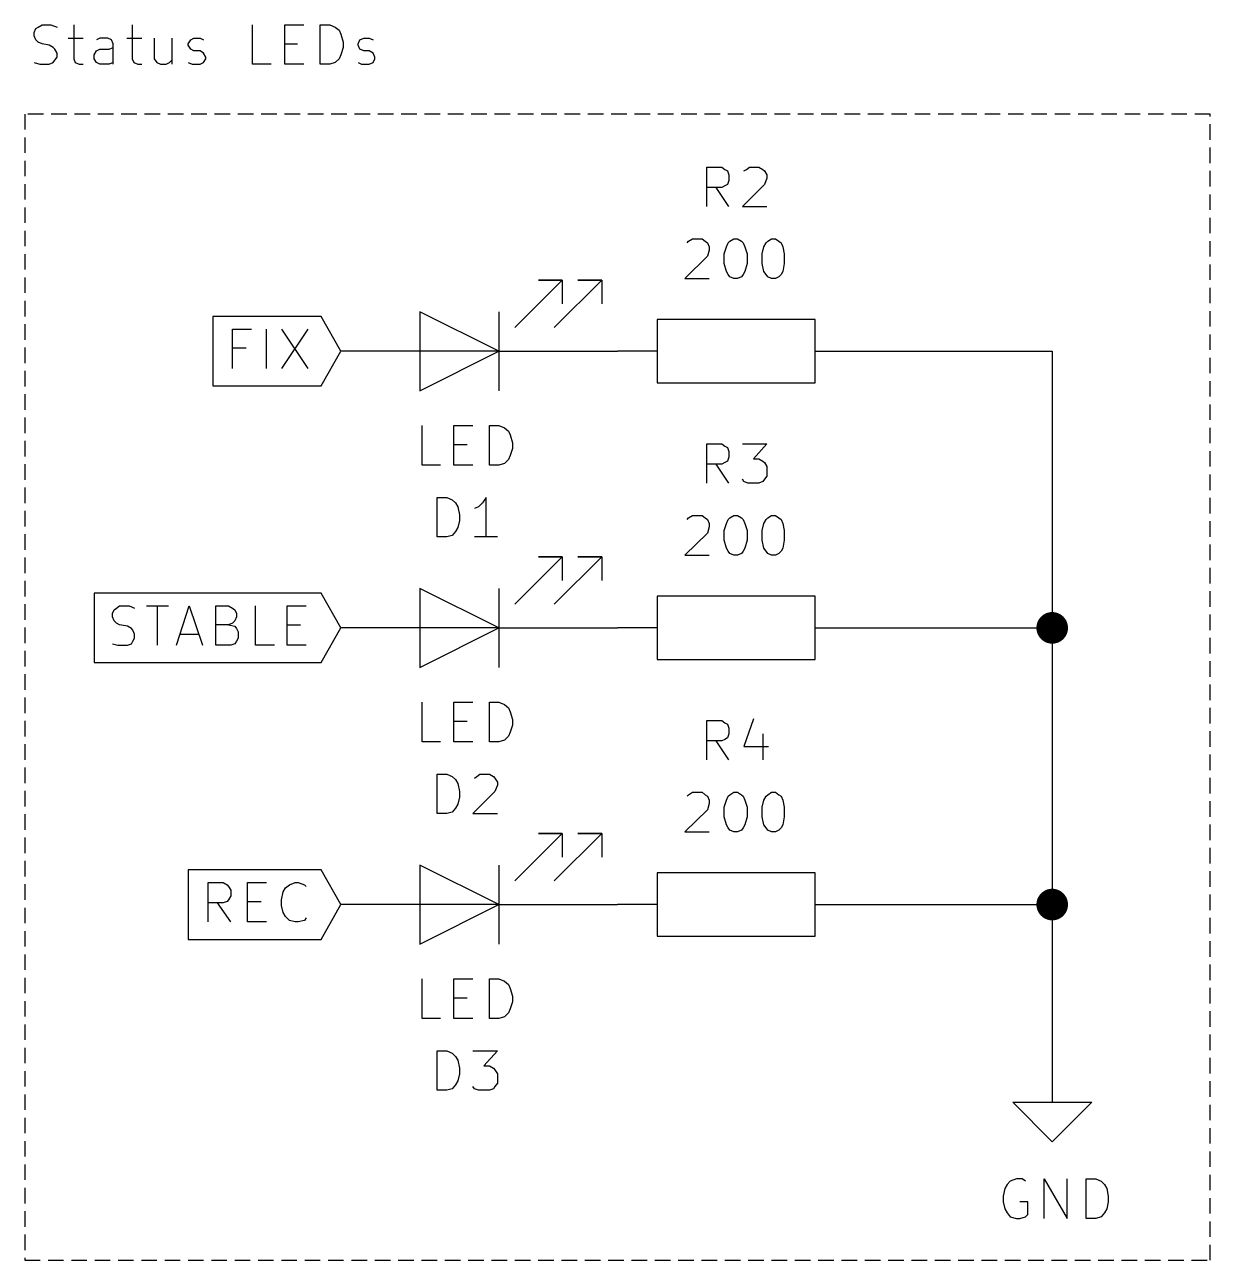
# Model space of a CAD drawing. Extents: x 10 to 287, y -200 to -10.
# Drawn here: x 55.88 to 93.98, y -95.25 to -55.55 of the extents above; entities that cross this region are included whole.
import ezdxf

# ---------------------------------------------------------------- set-up
doc = ezdxf.new("R2010")
doc.units = 0
doc.header["$MEASUREMENT"] = 0
doc.linetypes.add('DASHED', pattern=[0.75, 0.5, -0.25])
for name, color, linetype in [('BLUE3', 171, 'CONTINUOUS'), ('CYAN2', 4, 'CONTINUOUS'), ('GREEN2', 3, 'CONTINUOUS'), ('RED2', 1, 'CONTINUOUS')]:
    doc.layers.add(name, color=color, linetype=linetype)

msp = doc.modelspace()

# ---------------------------------------------------------------- linework, layer by layer
at = {"layer": 'BLUE3', "linetype": 'CONTINUOUS'}
for p, q in [((56.3118, -55.626), (56.4388, -55.5498)), ((56.4388, -55.5498), (56.7182, -55.5498)), ((56.7182, -55.5498), (56.9214, -55.626)), ((57.4548, -55.5498), (57.4548, -56.642)), ((59.3344, -55.5498), (59.3344, -56.642)), ((63.1952, -56.8198), (63.1952, -55.5498)), ((64.2366, -56.8198), (64.2366, -55.5498)), ((64.2366, -55.5498), (64.8462, -55.5498)), ((65.3796, -56.8198), (65.3796, -55.5498)), ((65.3796, -55.5498), (65.6844, -55.5498)), ((65.6844, -55.5498), (65.8622, -55.626)), ((56.1848, -55.8038), (56.2356, -55.6768)), ((56.1848, -55.9054), (56.1848, -55.8038)), ((56.2356, -56.0324), (56.1848, -55.9054)), ((56.2356, -55.6768), (56.3118, -55.626)), ((65.8622, -55.626), (65.9892, -55.7276)), ((65.9892, -55.7276), (66.04, -55.8546)), ((66.04, -55.8546), (66.1162, -56.1086)), ((56.3118, -56.1086), (56.2356, -56.0324)), ((56.4388, -56.1594), (56.3118, -56.1086)), ((56.6674, -56.2102), (56.4388, -56.1594)), ((56.7944, -56.2864), (56.6674, -56.2102)), ((56.8452, -56.3372), (56.7944, -56.2864)), ((56.9214, -56.4642), (56.8452, -56.3372)), ((57.277, -55.9816), (57.7596, -55.9816)), ((58.293, -55.9816), (58.1914, -56.0324)), ((58.1914, -56.388), (58.293, -56.3372)), ((58.547, -55.9816), (58.293, -55.9816)), ((58.293, -56.3372), (58.5978, -56.3372)), ((58.674, -56.0324), (58.547, -55.9816)), ((58.5978, -56.3372), (58.7248, -56.2864)), ((58.7248, -56.1594), (58.674, -56.0324)), ((58.7248, -56.8198), (58.7248, -56.1594)), ((59.1566, -55.9816), (59.6392, -55.9816)), ((60.0456, -55.9816), (60.0456, -56.642)), ((60.6044, -55.9816), (60.6044, -56.8198)), ((61.1378, -56.1594), (61.214, -56.0324)), ((61.1378, -56.2102), (61.1378, -56.1594)), ((61.214, -56.3372), (61.1378, -56.2102)), ((61.214, -56.0324), (61.3156, -55.9816)), ((61.3156, -56.388), (61.214, -56.3372)), ((61.3156, -55.9816), (61.5188, -55.9816)), ((61.5188, -55.9816), (61.6204, -56.0324)), ((64.2366, -56.1594), (64.643, -56.1594)), ((66.1162, -56.2864), (66.04, -56.515)), ((66.1162, -56.1086), (66.1162, -56.2864)), ((66.5988, -56.1594), (66.6496, -56.0324)), ((66.5988, -56.2102), (66.5988, -56.1594)), ((66.6496, -56.3372), (66.5988, -56.2102)), ((66.6496, -56.0324), (66.7766, -55.9816)), ((66.7766, -56.388), (66.6496, -56.3372)), ((66.7766, -55.9816), (66.9544, -55.9816)), ((66.9544, -55.9816), (67.0814, -56.0324)), ((56.1848, -56.769), (56.3626, -56.8198)), ((56.6674, -56.8198), (56.7944, -56.769)), ((56.7944, -56.769), (56.8452, -56.6928)), ((56.8452, -56.6928), (56.9214, -56.5912)), ((56.9214, -56.5912), (56.9214, -56.4642)), ((57.4548, -56.642), (57.5056, -56.769)), ((57.5056, -56.769), (57.6326, -56.8198)), ((58.1152, -56.515), (58.1914, -56.388)), ((58.1152, -56.642), (58.1152, -56.515)), ((58.1914, -56.769), (58.1152, -56.642)), ((58.293, -56.8198), (58.1914, -56.769)), ((58.7248, -56.769), (58.5978, -56.8198)), ((59.3344, -56.642), (59.3852, -56.769)), ((59.3852, -56.769), (59.5122, -56.8198)), ((60.0456, -56.642), (60.1218, -56.769)), ((60.1218, -56.769), (60.2488, -56.8198)), ((60.4266, -56.8198), (60.5282, -56.769)), ((60.5282, -56.769), (60.6044, -56.6928)), ((61.1378, -56.769), (61.2648, -56.8198)), ((61.5188, -56.388), (61.3156, -56.388)), ((61.6204, -56.4642), (61.5188, -56.388)), ((61.5188, -56.8198), (61.6204, -56.769)), ((61.6966, -56.5912), (61.6204, -56.4642)), ((61.6204, -56.769), (61.6966, -56.642)), ((61.6966, -56.642), (61.6966, -56.5912)), ((65.8622, -56.769), (65.6844, -56.8198)), ((65.9892, -56.642), (65.8622, -56.769)), ((66.04, -56.515), (65.9892, -56.642)), ((66.5988, -56.769), (66.7004, -56.8198)), ((66.9544, -56.388), (66.7766, -56.388)), ((67.0814, -56.4642), (66.9544, -56.388)), ((66.9544, -56.8198), (67.0814, -56.769)), ((67.1322, -56.5912), (67.0814, -56.4642)), ((67.0814, -56.769), (67.1322, -56.642)), ((67.1322, -56.642), (67.1322, -56.5912)), ((56.3626, -56.8198), (56.6674, -56.8198)), ((57.6326, -56.8198), (57.7596, -56.8198)), ((58.5978, -56.8198), (58.293, -56.8198)), ((59.5122, -56.8198), (59.6392, -56.8198)), ((60.2488, -56.8198), (60.4266, -56.8198)), ((61.2648, -56.8198), (61.5188, -56.8198)), ((63.8048, -56.8198), (63.1952, -56.8198)), ((64.8462, -56.8198), (64.2366, -56.8198)), ((65.6844, -56.8198), (65.3796, -56.8198)), ((66.7004, -56.8198), (66.9544, -56.8198))]:
    msp.add_line(p, q, dxfattribs=at)
at = {"layer": 'BLUE3', "linetype": 'DASHED'}
for p, q in [((55.88, -58.42), (55.88, -95.25)), ((93.98, -58.42), (55.88, -58.42)), ((93.98, -95.25), (93.98, -58.42)), ((55.88, -95.25), (93.98, -95.25))]:
    msp.add_line(p, q, dxfattribs=at)
at = {"layer": 'CYAN2', "linetype": 'CONTINUOUS'}
for p, q in [((77.8002, -61.3918), (77.8002, -60.1218)), ((77.8002, -60.1218), (78.2828, -60.1218)), ((78.2828, -60.1218), (78.3844, -60.198)), ((78.3844, -60.198), (78.4606, -60.2488)), ((78.4606, -60.2488), (78.5114, -60.3758)), ((78.994, -60.2488), (79.0702, -60.198)), ((79.0702, -60.198), (79.1718, -60.1218)), ((79.1718, -60.1218), (79.4766, -60.1218)), ((79.4766, -60.1218), (79.6036, -60.198)), ((79.6036, -60.198), (79.6544, -60.2488)), ((79.6544, -60.2488), (79.7306, -60.3758)), ((78.3844, -60.7314), (78.2828, -60.7822)), ((78.4606, -60.6806), (78.3844, -60.7314)), ((78.5114, -60.5536), (78.4606, -60.6806)), ((78.5114, -60.3758), (78.5114, -60.5536)), ((79.6544, -60.6806), (78.9432, -61.3918)), ((79.7306, -60.4774), (79.6544, -60.6806)), ((79.7306, -60.3758), (79.7306, -60.4774)), ((78.2828, -60.7822), (77.8002, -60.7822)), ((78.5114, -61.3918), (78.105, -60.7822)), ((78.9432, -61.3918), (79.7306, -61.3918)), ((77.1652, -62.5602), (77.216, -62.5094)), ((77.216, -62.5094), (77.343, -62.4332)), ((77.343, -62.4332), (77.6478, -62.4332)), ((77.6478, -62.4332), (77.7494, -62.5094)), ((77.7494, -62.5094), (77.8256, -62.5602)), ((77.8256, -62.5602), (77.8764, -62.6872)), ((77.8764, -62.6872), (77.8764, -62.7888)), ((78.359, -62.9158), (78.4352, -62.6872)), ((78.4352, -62.6872), (78.486, -62.5602)), ((78.486, -62.5602), (78.5368, -62.5094)), ((78.5368, -62.5094), (78.6638, -62.4332)), ((78.6638, -62.4332), (78.7908, -62.4332)), ((78.7908, -62.4332), (78.9178, -62.5094)), ((78.9178, -62.5094), (78.9686, -62.5602)), ((78.9686, -62.5602), (79.0194, -62.6872)), ((79.0194, -62.6872), (79.0956, -62.9158)), ((79.5782, -62.9158), (79.629, -62.6872)), ((79.629, -62.6872), (79.7052, -62.5602)), ((79.7052, -62.5602), (79.756, -62.5094)), ((79.756, -62.5094), (79.883, -62.4332)), ((79.883, -62.4332), (80.01, -62.4332)), ((80.01, -62.4332), (80.1116, -62.5094)), ((80.1116, -62.5094), (80.1878, -62.5602)), ((80.1878, -62.5602), (80.2386, -62.6872)), ((80.2386, -62.6872), (80.2894, -62.9158)), ((77.8256, -62.992), (77.089, -63.7032)), ((77.8764, -62.7888), (77.8256, -62.992)), ((78.359, -63.2206), (78.359, -62.9158)), ((79.0956, -62.9158), (79.0956, -63.2206)), ((79.5782, -63.2206), (79.5782, -62.9158)), ((80.2894, -62.9158), (80.2894, -63.2206)), ((78.4352, -63.4746), (78.359, -63.2206)), ((78.486, -63.5762), (78.4352, -63.4746)), ((79.0194, -63.4746), (78.9686, -63.5762)), ((79.0956, -63.2206), (79.0194, -63.4746)), ((79.629, -63.4746), (79.5782, -63.2206)), ((79.7052, -63.5762), (79.629, -63.4746)), ((80.2386, -63.4746), (80.1878, -63.5762)), ((80.2894, -63.2206), (80.2386, -63.4746)), ((77.089, -63.7032), (77.8764, -63.7032)), ((78.5368, -63.6524), (78.486, -63.5762)), ((78.6638, -63.7032), (78.5368, -63.6524)), ((78.7908, -63.7032), (78.6638, -63.7032)), ((78.9178, -63.6524), (78.7908, -63.7032)), ((78.9686, -63.5762), (78.9178, -63.6524)), ((79.756, -63.6524), (79.7052, -63.5762)), ((79.883, -63.7032), (79.756, -63.6524)), ((80.01, -63.7032), (79.883, -63.7032)), ((80.1116, -63.6524), (80.01, -63.7032)), ((80.1878, -63.5762), (80.1116, -63.6524)), ((68.6562, -69.6976), (68.6562, -68.4276)), ((69.6722, -69.6976), (69.6722, -68.4276)), ((69.6722, -68.4276), (70.2818, -68.4276)), ((70.8152, -69.6976), (70.8152, -68.4276)), ((70.8152, -68.4276), (71.12, -68.4276)), ((71.12, -68.4276), (71.2978, -68.5038)), ((71.2978, -68.5038), (71.4248, -68.6054)), ((71.4248, -68.6054), (71.4756, -68.7324)), ((69.6722, -69.0372), (70.104, -69.0372)), ((71.4756, -68.7324), (71.5518, -68.9864)), ((71.5518, -68.9864), (71.5518, -69.1642)), ((77.8002, -70.2818), (77.8002, -69.0118)), ((77.8002, -69.0118), (78.2828, -69.0118)), ((78.2828, -69.0118), (78.3844, -69.088)), ((78.9432, -69.0118), (79.7306, -69.0118)), ((79.7306, -69.0118), (79.2988, -69.4944)), ((71.4756, -69.3928), (71.4248, -69.5198)), ((71.5518, -69.1642), (71.4756, -69.3928)), ((78.3844, -69.088), (78.4606, -69.1388)), ((78.4606, -69.1388), (78.5114, -69.2658)), ((78.5114, -69.4436), (78.4606, -69.5706)), ((78.5114, -69.2658), (78.5114, -69.4436)), ((69.2404, -69.6976), (68.6562, -69.6976)), ((70.2818, -69.6976), (69.6722, -69.6976)), ((71.12, -69.6976), (70.8152, -69.6976)), ((71.2978, -69.6468), (71.12, -69.6976)), ((71.4248, -69.5198), (71.2978, -69.6468)), ((78.2828, -69.6722), (77.8002, -69.6722)), ((78.5114, -70.2818), (78.105, -69.6722)), ((78.3844, -69.6214), (78.2828, -69.6722)), ((78.4606, -69.5706), (78.3844, -69.6214)), ((79.2988, -69.4944), (79.4766, -69.4944)), ((79.4766, -69.4944), (79.6036, -69.5706)), ((79.6036, -69.5706), (79.6544, -69.6214)), ((79.6544, -69.6214), (79.7306, -69.7484)), ((79.7306, -69.7484), (79.7306, -70.0532)), ((78.994, -70.231), (78.9432, -70.1548)), ((79.121, -70.2818), (78.994, -70.231)), ((79.6036, -70.231), (79.4766, -70.2818)), ((79.6544, -70.1548), (79.6036, -70.231)), ((79.7306, -70.0532), (79.6544, -70.1548)), ((79.4766, -70.2818), (79.121, -70.2818)), ((69.1388, -72.009), (69.1388, -70.739)), ((69.1388, -70.739), (69.4436, -70.739)), ((69.4436, -70.739), (69.6214, -70.8152)), ((69.6214, -70.8152), (69.723, -70.9168)), ((69.723, -70.9168), (69.7992, -71.0438)), ((69.7992, -71.0438), (69.85, -71.2978)), ((70.4596, -71.0438), (70.3326, -71.0946)), ((70.5866, -70.9168), (70.4596, -71.0438)), ((70.7136, -70.739), (70.5866, -70.9168)), ((70.7136, -72.009), (70.7136, -70.739)), ((69.85, -71.2978), (69.85, -71.4756)), ((77.1652, -71.4502), (77.216, -71.3994)), ((77.216, -71.3994), (77.343, -71.3232)), ((77.343, -71.3232), (77.6478, -71.3232)), ((77.6478, -71.3232), (77.7494, -71.3994)), ((77.7494, -71.3994), (77.8256, -71.4502)), ((77.8256, -71.4502), (77.8764, -71.5772)), ((78.4352, -71.5772), (78.486, -71.4502)), ((78.486, -71.4502), (78.5368, -71.3994)), ((78.5368, -71.3994), (78.6638, -71.3232)), ((78.6638, -71.3232), (78.7908, -71.3232)), ((78.7908, -71.3232), (78.9178, -71.3994)), ((78.9178, -71.3994), (78.9686, -71.4502)), ((78.9686, -71.4502), (79.0194, -71.5772)), ((79.629, -71.5772), (79.7052, -71.4502)), ((79.7052, -71.4502), (79.756, -71.3994)), ((79.756, -71.3994), (79.883, -71.3232)), ((79.883, -71.3232), (80.01, -71.3232)), ((80.01, -71.3232), (80.1116, -71.3994)), ((80.1116, -71.3994), (80.1878, -71.4502)), ((80.1878, -71.4502), (80.2386, -71.5772)), ((69.723, -71.8312), (69.6214, -71.9582)), ((69.7992, -71.7042), (69.723, -71.8312)), ((69.85, -71.4756), (69.7992, -71.7042)), ((77.8764, -71.6788), (77.8256, -71.882)), ((77.8764, -71.5772), (77.8764, -71.6788)), ((78.359, -71.8058), (78.4352, -71.5772)), ((78.359, -72.1106), (78.359, -71.8058)), ((79.0194, -71.5772), (79.0956, -71.8058)), ((79.0956, -71.8058), (79.0956, -72.1106)), ((79.5782, -71.8058), (79.629, -71.5772)), ((79.5782, -72.1106), (79.5782, -71.8058)), ((80.2386, -71.5772), (80.2894, -71.8058)), ((80.2894, -71.8058), (80.2894, -72.1106)), ((69.4436, -72.009), (69.1388, -72.009)), ((69.6214, -71.9582), (69.4436, -72.009)), ((71.0692, -72.009), (70.3326, -72.009)), ((77.8256, -71.882), (77.089, -72.5932)), ((78.4352, -72.3646), (78.359, -72.1106)), ((79.0956, -72.1106), (79.0194, -72.3646)), ((79.629, -72.3646), (79.5782, -72.1106)), ((80.2894, -72.1106), (80.2386, -72.3646)), ((77.089, -72.5932), (77.8764, -72.5932)), ((78.486, -72.4662), (78.4352, -72.3646)), ((78.5368, -72.5424), (78.486, -72.4662)), ((78.6638, -72.5932), (78.5368, -72.5424)), ((78.7908, -72.5932), (78.6638, -72.5932)), ((78.9178, -72.5424), (78.7908, -72.5932)), ((78.9686, -72.4662), (78.9178, -72.5424)), ((79.0194, -72.3646), (78.9686, -72.4662)), ((79.7052, -72.4662), (79.629, -72.3646)), ((79.756, -72.5424), (79.7052, -72.4662)), ((79.883, -72.5932), (79.756, -72.5424)), ((80.01, -72.5932), (79.883, -72.5932)), ((80.1116, -72.5424), (80.01, -72.5932)), ((80.1878, -72.4662), (80.1116, -72.5424)), ((80.2386, -72.3646), (80.1878, -72.4662)), ((68.6562, -78.5876), (68.6562, -77.3176)), ((69.6722, -78.5876), (69.6722, -77.3176)), ((69.6722, -77.3176), (70.2818, -77.3176)), ((70.8152, -78.5876), (70.8152, -77.3176)), ((70.8152, -77.3176), (71.12, -77.3176)), ((71.12, -77.3176), (71.2978, -77.3938)), ((71.2978, -77.3938), (71.4248, -77.4954)), ((71.4248, -77.4954), (71.4756, -77.6224)), ((71.4756, -77.6224), (71.5518, -77.8764)), ((69.6722, -77.9272), (70.104, -77.9272)), ((71.5518, -78.0542), (71.4756, -78.2828)), ((71.5518, -77.8764), (71.5518, -78.0542)), ((77.8002, -79.1718), (77.8002, -77.9018)), ((77.8002, -77.9018), (78.2828, -77.9018)), ((78.2828, -77.9018), (78.3844, -77.978)), ((78.3844, -77.978), (78.4606, -78.0288)), ((78.4606, -78.0288), (78.5114, -78.1558)), ((78.5114, -78.1558), (78.5114, -78.3336)), ((79.2988, -77.851), (78.994, -78.74)), ((69.2404, -78.5876), (68.6562, -78.5876)), ((70.2818, -78.5876), (69.6722, -78.5876)), ((71.12, -78.5876), (70.8152, -78.5876)), ((71.2978, -78.5368), (71.12, -78.5876)), ((71.4248, -78.4098), (71.2978, -78.5368)), ((71.4756, -78.2828), (71.4248, -78.4098)), ((78.2828, -78.5622), (77.8002, -78.5622)), ((78.5114, -79.1718), (78.105, -78.5622)), ((78.3844, -78.5114), (78.2828, -78.5622)), ((78.4606, -78.4606), (78.3844, -78.5114)), ((78.5114, -78.3336), (78.4606, -78.4606)), ((79.6036, -78.3336), (79.6036, -79.1718)), ((78.994, -78.74), (79.7814, -78.74)), ((69.1388, -80.899), (69.1388, -79.629)), ((69.1388, -79.629), (69.4436, -79.629)), ((69.4436, -79.629), (69.6214, -79.7052)), ((69.6214, -79.7052), (69.723, -79.8068)), ((70.3326, -79.756), (70.4088, -79.7052)), ((70.4088, -79.7052), (70.5104, -79.629)), ((70.5104, -79.629), (70.8152, -79.629)), ((70.8152, -79.629), (70.9422, -79.7052)), ((70.9422, -79.7052), (70.993, -79.756)), ((70.993, -79.756), (71.0692, -79.883)), ((69.723, -79.8068), (69.7992, -79.9338)), ((69.7992, -79.9338), (69.85, -80.1878)), ((69.85, -80.1878), (69.85, -80.3656)), ((70.993, -80.1878), (70.2818, -80.899)), ((71.0692, -79.9846), (70.993, -80.1878)), ((71.0692, -79.883), (71.0692, -79.9846)), ((69.85, -80.3656), (69.7992, -80.5942)), ((77.1652, -80.3402), (77.216, -80.2894)), ((77.216, -80.2894), (77.343, -80.2132)), ((77.343, -80.2132), (77.6478, -80.2132)), ((77.6478, -80.2132), (77.7494, -80.2894)), ((77.7494, -80.2894), (77.8256, -80.3402)), ((77.8256, -80.3402), (77.8764, -80.4672)), ((77.8764, -80.5688), (77.8256, -80.772)), ((77.8764, -80.4672), (77.8764, -80.5688)), ((78.359, -80.6958), (78.4352, -80.4672)), ((78.4352, -80.4672), (78.486, -80.3402)), ((78.486, -80.3402), (78.5368, -80.2894)), ((78.5368, -80.2894), (78.6638, -80.2132)), ((78.6638, -80.2132), (78.7908, -80.2132)), ((78.7908, -80.2132), (78.9178, -80.2894)), ((78.9178, -80.2894), (78.9686, -80.3402)), ((78.9686, -80.3402), (79.0194, -80.4672)), ((79.0194, -80.4672), (79.0956, -80.6958)), ((79.5782, -80.6958), (79.629, -80.4672)), ((79.629, -80.4672), (79.7052, -80.3402)), ((79.7052, -80.3402), (79.756, -80.2894)), ((79.756, -80.2894), (79.883, -80.2132)), ((79.883, -80.2132), (80.01, -80.2132)), ((80.01, -80.2132), (80.1116, -80.2894)), ((80.1116, -80.2894), (80.1878, -80.3402)), ((80.1878, -80.3402), (80.2386, -80.4672)), ((80.2386, -80.4672), (80.2894, -80.6958)), ((69.4436, -80.899), (69.1388, -80.899)), ((69.6214, -80.8482), (69.4436, -80.899)), ((69.723, -80.7212), (69.6214, -80.8482)), ((69.7992, -80.5942), (69.723, -80.7212)), ((70.2818, -80.899), (71.0692, -80.899)), ((77.8256, -80.772), (77.089, -81.4832)), ((78.359, -81.0006), (78.359, -80.6958)), ((79.0956, -80.6958), (79.0956, -81.0006)), ((79.5782, -81.0006), (79.5782, -80.6958)), ((80.2894, -80.6958), (80.2894, -81.0006)), ((78.4352, -81.2546), (78.359, -81.0006)), ((78.486, -81.3562), (78.4352, -81.2546)), ((78.5368, -81.4324), (78.486, -81.3562)), ((78.9686, -81.3562), (78.9178, -81.4324)), ((79.0194, -81.2546), (78.9686, -81.3562)), ((79.0956, -81.0006), (79.0194, -81.2546)), ((79.629, -81.2546), (79.5782, -81.0006)), ((79.7052, -81.3562), (79.629, -81.2546)), ((79.756, -81.4324), (79.7052, -81.3562)), ((80.1878, -81.3562), (80.1116, -81.4324)), ((80.2386, -81.2546), (80.1878, -81.3562)), ((80.2894, -81.0006), (80.2386, -81.2546)), ((77.089, -81.4832), (77.8764, -81.4832)), ((78.6638, -81.4832), (78.5368, -81.4324)), ((78.7908, -81.4832), (78.6638, -81.4832)), ((78.9178, -81.4324), (78.7908, -81.4832)), ((79.883, -81.4832), (79.756, -81.4324)), ((80.01, -81.4832), (79.883, -81.4832)), ((80.1116, -81.4324), (80.01, -81.4832)), ((68.6562, -87.4776), (68.6562, -86.2076)), ((69.6722, -87.4776), (69.6722, -86.2076)), ((69.6722, -86.2076), (70.2818, -86.2076)), ((70.8152, -87.4776), (70.8152, -86.2076)), ((70.8152, -86.2076), (71.12, -86.2076)), ((71.12, -86.2076), (71.2978, -86.2838)), ((71.2978, -86.2838), (71.4248, -86.3854)), ((71.4248, -86.3854), (71.4756, -86.5124)), ((71.4756, -86.5124), (71.5518, -86.7664)), ((69.6722, -86.8172), (70.104, -86.8172)), ((71.5518, -86.7664), (71.5518, -86.9442)), ((71.4248, -87.2998), (71.2978, -87.4268)), ((71.4756, -87.1728), (71.4248, -87.2998)), ((71.5518, -86.9442), (71.4756, -87.1728)), ((69.2404, -87.4776), (68.6562, -87.4776)), ((70.2818, -87.4776), (69.6722, -87.4776)), ((71.12, -87.4776), (70.8152, -87.4776)), ((71.2978, -87.4268), (71.12, -87.4776)), ((69.1388, -89.789), (69.1388, -88.519)), ((69.1388, -88.519), (69.4436, -88.519)), ((69.4436, -88.519), (69.6214, -88.5952)), ((70.2818, -88.519), (71.0692, -88.519)), ((71.0692, -88.519), (70.6374, -89.0016)), ((69.6214, -88.5952), (69.723, -88.6968)), ((69.723, -88.6968), (69.7992, -88.8238)), ((69.7992, -88.8238), (69.85, -89.0778)), ((69.85, -89.2556), (69.7992, -89.4842)), ((69.85, -89.0778), (69.85, -89.2556)), ((70.6374, -89.0016), (70.8152, -89.0016)), ((70.8152, -89.0016), (70.9422, -89.0778)), ((70.9422, -89.0778), (70.993, -89.1286)), ((70.993, -89.1286), (71.0692, -89.2556)), ((71.0692, -89.2556), (71.0692, -89.5604)), ((69.723, -89.6112), (69.6214, -89.7382)), ((69.7992, -89.4842), (69.723, -89.6112)), ((70.3326, -89.7382), (70.2818, -89.662)), ((70.993, -89.662), (70.9422, -89.7382)), ((71.0692, -89.5604), (70.993, -89.662)), ((69.4436, -89.789), (69.1388, -89.789)), ((69.6214, -89.7382), (69.4436, -89.789)), ((70.4596, -89.789), (70.3326, -89.7382)), ((70.8152, -89.789), (70.4596, -89.789)), ((70.9422, -89.7382), (70.8152, -89.789)), ((87.4522, -92.8116), (87.376, -92.9386)), ((87.5538, -92.71), (87.4522, -92.8116)), ((87.757, -92.6338), (87.5538, -92.71)), ((87.9348, -92.6338), (87.757, -92.6338)), ((88.0364, -92.71), (87.9348, -92.6338)), ((88.646, -93.9038), (88.646, -92.6338)), ((88.646, -92.6338), (89.3826, -93.9038)), ((89.3826, -93.9038), (89.3826, -92.6338)), ((89.9922, -93.9038), (89.9922, -92.6338)), ((89.9922, -92.6338), (90.297, -92.6338)), ((90.297, -92.6338), (90.4748, -92.71)), ((90.4748, -92.71), (90.5764, -92.8116)), ((90.5764, -92.8116), (90.6526, -92.9386)), ((87.376, -92.9386), (87.3252, -93.1926)), ((87.3252, -93.1926), (87.3252, -93.3704)), ((90.6526, -92.9386), (90.7034, -93.1926)), ((90.7034, -93.1926), (90.7034, -93.3704)), ((87.3252, -93.3704), (87.376, -93.599)), ((87.376, -93.599), (87.4522, -93.726)), ((88.1126, -93.3704), (87.8586, -93.3704)), ((88.1126, -93.7768), (88.1126, -93.3704)), ((90.6526, -93.599), (90.5764, -93.726)), ((90.7034, -93.3704), (90.6526, -93.599)), ((87.4522, -93.726), (87.5538, -93.853)), ((87.5538, -93.853), (87.757, -93.9038)), ((87.757, -93.9038), (87.8586, -93.9038)), ((87.8586, -93.9038), (88.0364, -93.853)), ((88.0364, -93.853), (88.1126, -93.7768)), ((90.297, -93.9038), (89.9922, -93.9038)), ((90.4748, -93.853), (90.297, -93.9038)), ((90.5764, -93.726), (90.4748, -93.853))]:
    msp.add_line(p, q, dxfattribs=at)
at = {"layer": 'GREEN2', "linetype": 'CONTINUOUS'}
for p, q in [((73.66, -66.04), (74.93, -66.04)), ((82.55, -66.04), (88.9, -66.04)), ((88.9, -66.04), (88.9, -74.93)), ((73.66, -74.93), (74.93, -74.93)), ((82.55, -74.93), (88.9, -74.93)), ((88.9, -74.93), (88.9, -83.82)), ((73.66, -83.82), (74.93, -83.82)), ((82.55, -83.82), (88.9, -83.82)), ((88.9, -83.82), (88.9, -88.9))]:
    msp.add_line(p, q, dxfattribs=at)
at = {"layer": 'GREEN2', "const_width": 0.508}
for points in [[(88.646, -74.93, 1), (89.154, -74.93, 1)], [(88.646, -83.82, 1), (89.154, -83.82, 1)]]:
    msp.add_lwpolyline(points, format="xyb", close=True, dxfattribs=at)
at = {"layer": 'RED2', "linetype": 'CONTINUOUS'}
for p, q in [((71.628, -65.278), (73.152, -63.754)), ((73.152, -63.754), (72.39, -63.754)), ((72.39, -63.754), (73.152, -63.754)), ((72.898, -65.278), (74.422, -63.754)), ((73.152, -63.754), (73.152, -64.516)), ((74.422, -63.754), (73.66, -63.754)), ((73.66, -63.754), (74.422, -63.754)), ((74.422, -63.754), (74.422, -64.516)), ((65.405, -64.9224), (61.9252, -64.9224)), ((61.9252, -64.9224), (61.9252, -66.04)), ((66.04, -66.04), (65.405, -64.9224)), ((68.58, -64.77), (68.58, -67.31)), ((71.12, -66.04), (68.58, -64.77)), ((71.12, -64.77), (71.12, -67.31)), ((76.2, -65.024), (76.2, -67.056)), ((81.28, -65.024), (76.2, -65.024)), ((81.28, -67.056), (81.28, -65.024)), ((62.5602, -66.5988), (62.5602, -65.3288)), ((62.5602, -65.3288), (63.1698, -65.3288)), ((63.6524, -66.5988), (63.6524, -65.3288)), ((64.135, -65.3288), (64.9732, -66.5988)), ((64.9732, -65.3288), (64.135, -66.5988)), ((61.9252, -66.04), (61.9252, -67.1576)), ((62.992, -65.9384), (62.5602, -65.9384)), ((65.405, -67.1576), (66.04, -66.04)), ((68.58, -66.04), (66.04, -66.04)), ((71.12, -66.04), (68.58, -66.04)), ((68.58, -67.31), (71.12, -66.04)), ((71.12, -66.04), (73.66, -66.04)), ((76.2, -66.04), (74.93, -66.04)), ((81.28, -66.04), (82.55, -66.04)), ((76.2, -67.056), (81.28, -67.056)), ((61.9252, -67.1576), (65.405, -67.1576)), ((71.628, -74.168), (73.152, -72.644)), ((73.152, -72.644), (72.39, -72.644)), ((72.39, -72.644), (73.152, -72.644)), ((72.898, -74.168), (74.422, -72.644)), ((73.152, -72.644), (73.152, -73.406)), ((74.422, -72.644), (73.66, -72.644)), ((73.66, -72.644), (74.422, -72.644)), ((74.422, -72.644), (74.422, -73.406)), ((65.405, -73.8124), (58.1152, -73.8124)), ((58.1152, -73.8124), (58.1152, -74.93)), ((66.04, -74.93), (65.405, -73.8124)), ((68.58, -73.66), (68.58, -76.2)), ((71.12, -74.93), (68.58, -73.66)), ((71.12, -73.66), (71.12, -76.2)), ((58.8264, -74.295), (58.928, -74.2188)), ((58.928, -74.2188), (59.2328, -74.2188)), ((59.2328, -74.2188), (59.4106, -74.295)), ((59.7916, -74.2188), (60.5028, -74.2188)), ((60.1472, -75.4888), (60.1472, -74.2188)), ((60.7568, -75.4888), (61.1632, -74.2188)), ((61.1632, -74.2188), (61.595, -75.4888)), ((62.0268, -75.4888), (62.0268, -74.2188)), ((62.0268, -74.2188), (62.4332, -74.2188)), ((62.4332, -74.2188), (62.5602, -74.295)), ((63.2968, -75.4888), (63.2968, -74.2188)), ((64.3128, -75.4888), (64.3128, -74.2188)), ((64.3128, -74.2188), (64.9224, -74.2188)), ((76.2, -73.914), (76.2, -75.946)), ((81.28, -73.914), (76.2, -73.914)), ((81.28, -75.946), (81.28, -73.914)), ((58.6994, -74.4728), (58.7502, -74.3458)), ((58.6994, -74.5744), (58.6994, -74.4728)), ((58.7502, -74.7014), (58.6994, -74.5744)), ((58.7502, -74.3458), (58.8264, -74.295)), ((62.5602, -74.295), (62.6364, -74.3458)), ((62.6364, -74.3458), (62.6872, -74.4728)), ((62.6872, -74.5744), (62.6364, -74.7014)), ((62.6872, -74.4728), (62.6872, -74.5744)), ((58.1152, -74.93), (58.1152, -76.0476)), ((58.8264, -74.7776), (58.7502, -74.7014)), ((58.928, -74.8284), (58.8264, -74.7776)), ((59.182, -74.8792), (58.928, -74.8284)), ((59.309, -74.9554), (59.182, -74.8792)), ((59.3598, -75.0062), (59.309, -74.9554)), ((59.4106, -75.1332), (59.3598, -75.0062)), ((62.4332, -74.8284), (62.0268, -74.8284)), ((62.5602, -74.7776), (62.4332, -74.8284)), ((62.4332, -74.8284), (62.6364, -74.8792)), ((62.6364, -74.7014), (62.5602, -74.7776)), ((62.6364, -74.8792), (62.6872, -74.9554)), ((62.6872, -74.9554), (62.738, -75.057)), ((64.3128, -74.8284), (64.7446, -74.8284)), ((65.405, -76.0476), (66.04, -74.93)), ((68.58, -74.93), (66.04, -74.93)), ((71.12, -74.93), (68.58, -74.93)), ((68.58, -76.2), (71.12, -74.93)), ((71.12, -74.93), (73.66, -74.93)), ((76.2, -74.93), (74.93, -74.93)), ((81.28, -74.93), (82.55, -74.93)), ((59.309, -75.438), (59.3598, -75.3618)), ((59.3598, -75.3618), (59.4106, -75.2602)), ((59.4106, -75.2602), (59.4106, -75.1332)), ((60.8584, -75.1332), (61.468, -75.1332)), ((62.6872, -75.3618), (62.6364, -75.438)), ((62.738, -75.2602), (62.6872, -75.3618)), ((62.738, -75.057), (62.738, -75.2602)), ((58.6994, -75.438), (58.8772, -75.4888)), ((58.8772, -75.4888), (59.182, -75.4888)), ((59.182, -75.4888), (59.309, -75.438)), ((62.5094, -75.4888), (62.0268, -75.4888)), ((62.6364, -75.438), (62.5094, -75.4888)), ((63.9064, -75.4888), (63.2968, -75.4888)), ((64.9224, -75.4888), (64.3128, -75.4888)), ((58.1152, -76.0476), (65.405, -76.0476)), ((76.2, -75.946), (81.28, -75.946)), ((71.628, -83.058), (73.152, -81.534)), ((73.152, -81.534), (72.39, -81.534)), ((72.39, -81.534), (73.152, -81.534)), ((72.898, -83.058), (74.422, -81.534)), ((73.152, -81.534), (73.152, -82.296)), ((74.422, -81.534), (73.66, -81.534)), ((73.66, -81.534), (74.422, -81.534)), ((74.422, -81.534), (74.422, -82.296)), ((68.58, -82.55), (68.58, -85.09)), ((71.12, -83.82), (68.58, -82.55)), ((71.12, -82.55), (71.12, -85.09)), ((65.405, -82.7024), (61.1378, -82.7024)), ((61.1378, -82.7024), (61.1378, -83.82)), ((66.04, -83.82), (65.405, -82.7024)), ((76.2, -82.804), (76.2, -84.836)), ((81.28, -82.804), (76.2, -82.804)), ((81.28, -84.836), (81.28, -82.804)), ((61.7728, -84.3788), (61.7728, -83.1088)), ((61.7728, -83.1088), (62.2554, -83.1088)), ((62.2554, -83.1088), (62.3824, -83.185)), ((62.3824, -83.185), (62.4332, -83.2358)), ((62.4332, -83.2358), (62.5094, -83.3628)), ((62.5094, -83.3628), (62.5094, -83.5406)), ((63.0428, -84.3788), (63.0428, -83.1088)), ((63.0428, -83.1088), (63.6524, -83.1088)), ((64.1858, -83.4136), (64.262, -83.2866)), ((64.262, -83.2866), (64.389, -83.185)), ((64.389, -83.185), (64.5668, -83.1088)), ((64.5668, -83.1088), (64.6684, -83.1088)), ((64.6684, -83.1088), (64.8716, -83.185)), ((64.8716, -83.185), (64.9224, -83.2358)), ((62.3824, -83.7184), (62.2554, -83.7692)), ((62.4332, -83.6676), (62.3824, -83.7184)), ((62.5094, -83.5406), (62.4332, -83.6676)), ((63.0428, -83.7184), (63.4746, -83.7184)), ((64.135, -83.6676), (64.1858, -83.4136)), ((64.135, -83.8454), (64.135, -83.6676)), ((61.1378, -83.82), (61.1378, -84.9376)), ((62.2554, -83.7692), (61.7728, -83.7692)), ((62.5094, -84.3788), (62.0776, -83.7692)), ((64.1858, -84.074), (64.135, -83.8454)), ((64.262, -84.201), (64.1858, -84.074)), ((65.405, -84.9376), (66.04, -83.82)), ((68.58, -83.82), (66.04, -83.82)), ((71.12, -83.82), (68.58, -83.82)), ((68.58, -85.09), (71.12, -83.82)), ((71.12, -83.82), (73.66, -83.82)), ((76.2, -83.82), (74.93, -83.82)), ((81.28, -83.82), (82.55, -83.82)), ((63.6524, -84.3788), (63.0428, -84.3788)), ((64.389, -84.328), (64.262, -84.201)), ((64.5668, -84.3788), (64.389, -84.328)), ((64.6684, -84.3788), (64.5668, -84.3788)), ((64.8716, -84.328), (64.6684, -84.3788)), ((64.9224, -84.2518), (64.8716, -84.328)), ((61.1378, -84.9376), (65.405, -84.9376)), ((76.2, -84.836), (81.28, -84.836)), ((88.9, -88.9), (88.9, -90.17)), ((88.9, -91.44), (87.63, -90.17)), ((87.63, -90.17), (88.9, -90.17)), ((88.9, -90.17), (90.17, -90.17)), ((90.17, -90.17), (88.9, -91.44))]:
    msp.add_line(p, q, dxfattribs=at)

doc.saveas('drawing.dxf')
